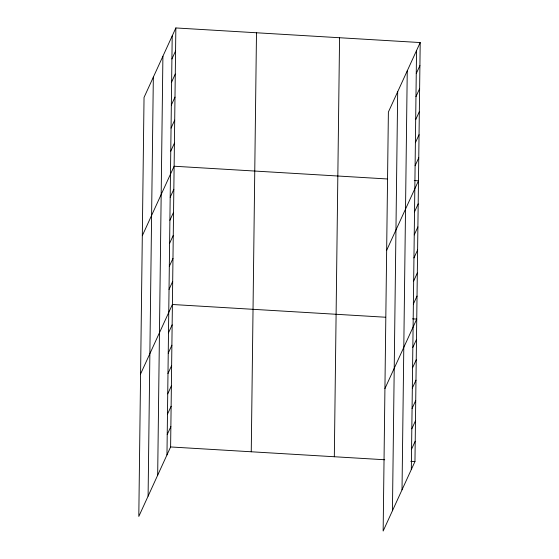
<?xml version="1.0" encoding="UTF-8"?>
<svg xmlns="http://www.w3.org/2000/svg" width="559" height="559" viewBox="0 0 559 559"><rect width="100%" height="100%" fill="white"/><g stroke="black" fill="none" stroke-linecap="round" stroke-linejoin="round"><path stroke-width="0.84" d="M148.093 496.147L153.334 77.142M157.673 475.234L162.907 56.228M166.966 454.935L172.2 35.923M175.854 27.95L144.04 97.441L138.8 516.446L170.614 446.955L175.854 27.95L420.2 42.554L414.96 461.559L383.146 531.05L388.386 112.045L420.2 42.554M251.25 451.777L256.49 32.771M334.324 456.745L339.565 37.733M392.439 510.751L397.68 91.739M402.019 489.838L407.252 70.825M411.312 469.539L416.546 50.527M171.913 58.974L175.568 50.995M171.627 82.019L175.274 74.04M171.34 105.064L174.988 97.084M171.047 128.109L174.701 120.129M170.761 151.154L174.415 143.174M142.307 235.709L174.122 166.226L387.394 178.971M170.188 197.243L173.835 189.27M169.894 220.288L173.549 212.315M169.608 243.333L173.262 235.36M169.321 266.377L172.976 258.405M169.035 289.429L172.682 281.45M140.582 373.985L172.396 304.494L385.661 317.239M168.49 332.822L172.144 324.849M168.238 353.176L171.886 345.196M167.98 373.524L171.634 365.551M167.728 393.878L171.375 385.906M167.469 414.233L171.124 406.253M167.218 434.581L170.872 426.608M416.259 73.571L419.914 65.599M415.973 96.616L419.62 88.643M415.686 119.668L419.334 111.688M415.393 142.713L419.047 134.733M415.106 165.757L418.761 157.778M386.653 250.313L418.474 180.823L414.268 180.571M414.533 211.847L418.181 203.867M414.24 234.892L417.894 226.919M413.953 257.937L417.608 249.964M413.667 280.981L417.321 273.009M413.38 304.026L417.028 296.053M384.927 388.589L416.741 319.098L412.542 318.847M412.835 347.425L416.49 339.453M412.584 367.78L416.231 359.8M412.325 388.128L415.98 380.155M412.074 408.482L415.721 400.503M411.815 428.83L415.47 420.857M411.564 449.184L415.218 441.212M170.614 446.955L384.725 459.757M410.76 461.308L414.96 461.559"/></g></svg>
